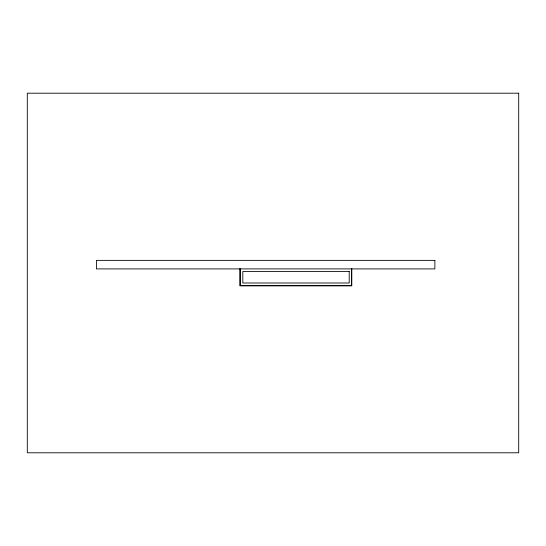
<?xml version="1.0" encoding="UTF-8"?>
<svg xmlns="http://www.w3.org/2000/svg" width="546" height="546" viewBox="0 0 546 546"><rect width="100%" height="100%" fill="white"/><g stroke="black" fill="none" stroke-linecap="round" stroke-linejoin="round"><path stroke-width="0.82" d="M351.801 268.618L351.801 285.872L239.933 285.872L239.933 268.618M351.515 268.905L351.515 285.585L240.22 285.585L240.22 268.905M518.7 93.202L27.3 93.202L27.3 452.798L518.7 452.798L518.7 93.202M434.875 260.367L96.41 260.367L96.41 268.905L434.875 268.905L434.875 260.367M349.215 271.492L242.806 271.492L242.806 282.999L349.215 282.999L349.215 271.492"/></g></svg>
